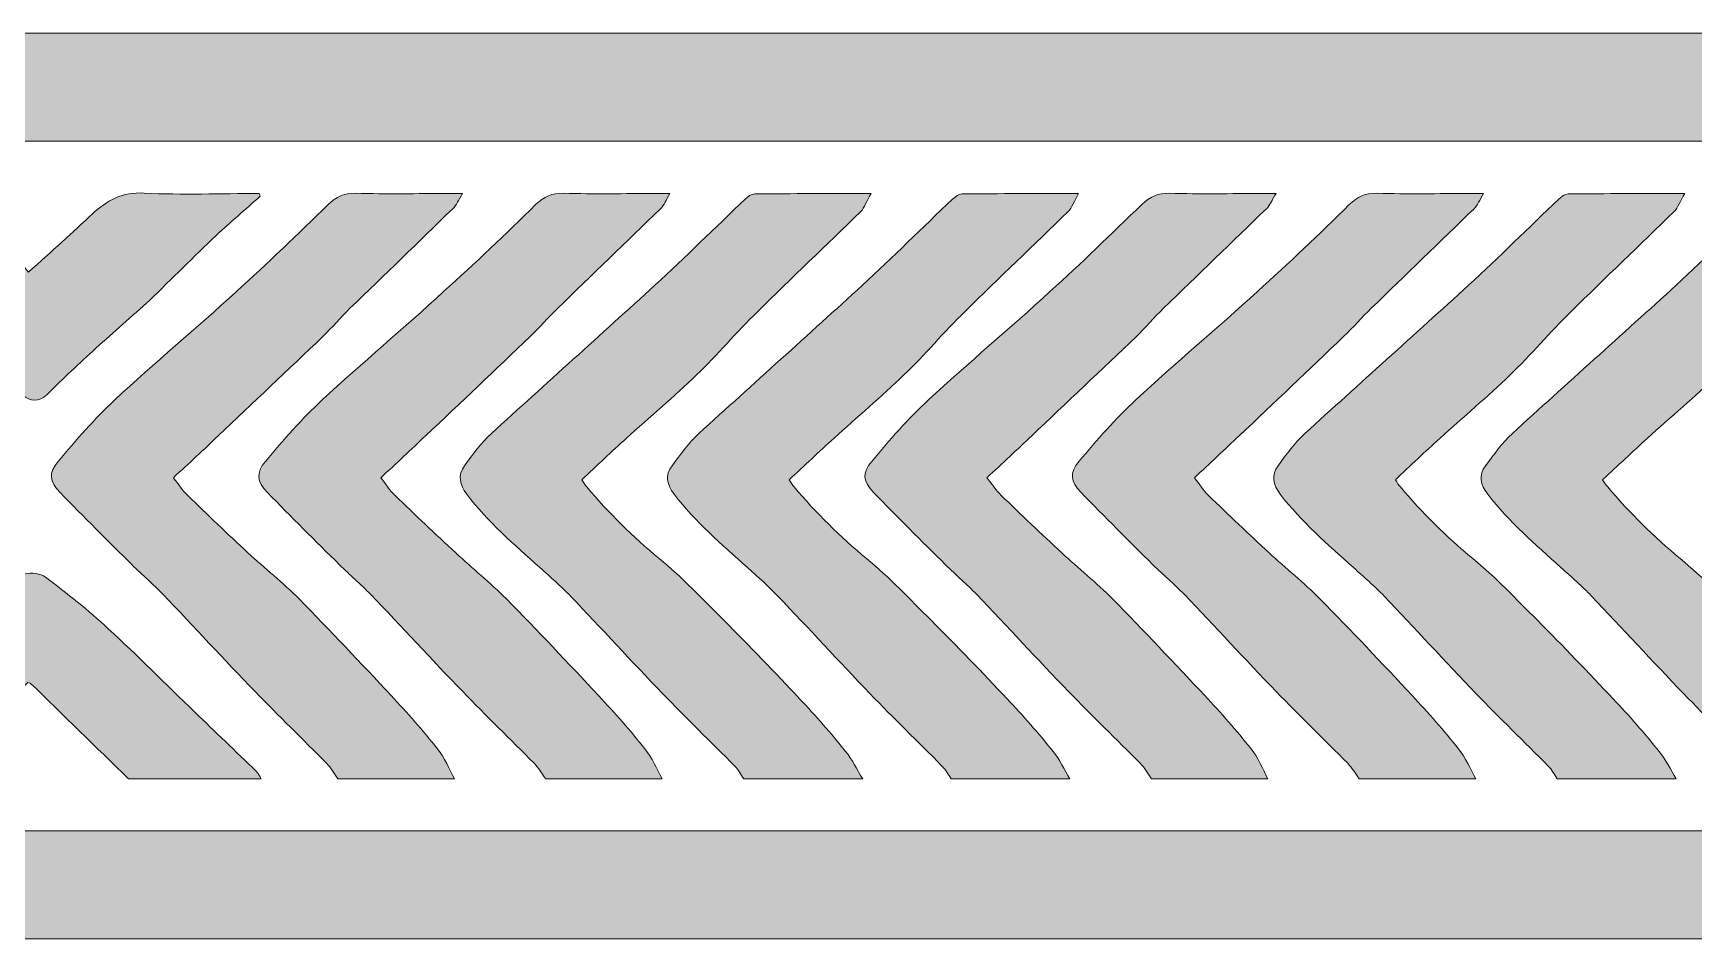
# Model space of a CAD drawing. Header units: millimetres. Extents: x 81 to 254, y 76 to 204.
# Drawn here: x 226.05 to 231.47, y 193.41 to 196.37 of the extents above; entities that cross this region are included whole.
import ezdxf

# ---------------------------------------------------------------- set-up
doc = ezdxf.new("R2010")
doc.units = ezdxf.units.MM
doc.header["$MEASUREMENT"] = 0
doc.layers.get('0').update_dxf_attribs({"lineweight": 0})

# ---------------------------------------------------------------- blocks, each defined once
blk = doc.blocks.new('Block_10')
at = {"true_color": 0xbbbdbf, "transparency": 33554687}
h = blk.add_hatch(color=9, dxfattribs=at)
h.dxf.hatch_style = 2
h.paths.add_polyline_path([(253.1243, 196.0185), (80.8699, 196.0185), (80.8699, 196.3713), (253.1243, 196.3713)])
h = blk.add_hatch(color=9, dxfattribs=at)
h.dxf.hatch_style = 2
h.paths.add_polyline_path([(253.1243, 193.4133), (80.8699, 193.4133), (80.8699, 193.7661), (253.1243, 193.7661)])
for points in [[(253.1243, 196.0185), (80.8699, 196.0185), (80.8699, 196.3713), (253.1243, 196.3713)], [(253.1243, 193.4133), (80.8699, 193.4133), (80.8699, 193.7661), (253.1243, 193.7661)]]:
    blk.add_lwpolyline(points, close=True)
blk = doc.blocks.new('Block_5')
at = {"true_color": 0xbbbdbf, "transparency": 33554687}
h = blk.add_hatch(color=9, dxfattribs=at)
edge = h.paths.add_edge_path()
edge.add_spline(control_points=[(226.7879, 195.8386), (226.74, 195.7959), (226.6918, 195.7546), (226.6443, 195.7105), (226.5706, 195.6409), (226.4996, 195.5692), (226.4272, 195.4996), (226.3693, 195.4466), (226.3094, 195.3956), (226.2515, 195.3425), (226.1971, 195.2929), (226.1441, 195.2433), (226.092, 195.1917), (226.0634, 195.1641), (226.0369, 195.1682), (226.0111, 195.1903), (225.9876, 195.2096), (225.9642, 195.2302), (225.9435, 195.2516), (225.8061, 195.3928), (225.67, 195.5341), (225.5343, 195.6753), (225.4805, 195.7304), (225.4268, 195.7863), (225.371, 195.8435), (225.3782, 195.8449), (225.3865, 195.8476), (225.3941, 195.8476), (225.5164, 195.8476), (225.6373, 195.8483), (225.7592, 195.8462), (225.7765, 195.8462), (225.7947, 195.8366), (225.8099, 195.8256), (225.845, 195.798), (225.8809, 195.7697), (225.9129, 195.7374), (225.9394, 195.7112), (225.9615, 195.6788), (225.9849, 195.6492), (226.0011, 195.6292), (226.0173, 195.6078), (226.0307, 195.5906), (226.1082, 195.6602), (226.1751, 195.7201), (226.2405, 195.7815), (226.2874, 195.8256), (226.339, 195.8531), (226.4086, 195.849), (226.534, 195.8428), (226.6584, 195.8476), (226.7848, 195.8476), (226.7862, 195.8449), (226.7869, 195.8414), (226.7879, 195.8386)], knot_values=[0, 0, 0, 0, 1, 1, 1, 2, 2, 2, 3, 3, 3, 4, 4, 4, 5, 5, 5, 6, 6, 6, 7, 7, 7, 8, 8, 8, 9, 9, 9, 10, 10, 10, 11, 11, 11, 12, 12, 12, 13, 13, 13, 14, 14, 14, 15, 15, 15, 16, 16, 16, 17, 17, 17, 18, 18, 18, 18], degree=3, periodic=0)
h = blk.add_hatch(color=9, dxfattribs=at)
edge = h.paths.add_edge_path()
edge.add_spline(control_points=[(227.0422, 193.9356), (227.0305, 193.9528), (227.0198, 193.9714), (227.0046, 193.9866), (226.9275, 194.0651), (226.8479, 194.1416), (226.7714, 194.2208), (226.6698, 194.3255), (226.5716, 194.433), (226.4707, 194.5378), (226.4389, 194.5715), (226.4024, 194.6018), (226.3693, 194.6349), (226.2908, 194.7128), (226.2109, 194.7913), (226.1344, 194.8713), (226.0993, 194.9078), (226.0955, 194.9347), (226.1282, 194.9725), (226.1861, 195.0428), (226.2467, 195.1117), (226.3132, 195.1737), (226.4427, 195.2943), (226.5795, 195.408), (226.7104, 195.5272), (226.8127, 195.6195), (226.9113, 195.716), (227.0101, 195.8118), (227.0367, 195.8379), (227.0632, 195.849), (227.1008, 195.8483), (227.2007, 195.8455), (227.3012, 195.8476), (227.4011, 195.8476), (227.4139, 195.8476), (227.4277, 195.8476), (227.4491, 195.8476), (227.4353, 195.8262), (227.4294, 195.809), (227.417, 195.798), (227.3057, 195.6891), (227.1945, 195.5816), (227.0815, 195.4728), (227.0515, 195.4431), (227.0225, 195.4101), (226.9929, 195.3805), (226.8792, 195.2723), (226.7645, 195.1641), (226.6512, 195.0566), (226.6043, 195.0111), (226.5554, 194.9663), (226.5044, 194.9195), (226.5216, 194.8981), (226.534, 194.8775), (226.5513, 194.8616), (226.616, 194.7982), (226.6818, 194.7355), (226.748, 194.6742), (226.8034, 194.6232), (226.862, 194.577), (226.9154, 194.5233), (227.0163, 194.42), (227.1169, 194.3138), (227.2161, 194.2077), (227.2685, 194.1512), (227.3202, 194.0933), (227.3677, 194.0334), (227.3912, 194.0045), (227.405, 193.9686), (227.4232, 193.9356), (227.2971, 193.9356), (227.1693, 193.9356), (227.0422, 193.9356)], knot_values=[0, 0, 0, 0, 1, 1, 1, 2, 2, 2, 3, 3, 3, 4, 4, 4, 5, 5, 5, 6, 6, 6, 7, 7, 7, 8, 8, 8, 9, 9, 9, 10, 10, 10, 11, 11, 11, 12, 12, 12, 13, 13, 13, 14, 14, 14, 15, 15, 15, 16, 16, 16, 17, 17, 17, 18, 18, 18, 19, 19, 19, 20, 20, 20, 21, 21, 21, 22, 22, 22, 23, 23, 23, 24, 24, 24, 24], degree=3, periodic=0)
h = blk.add_hatch(color=9, dxfattribs=at)
edge = h.paths.add_edge_path()
edge.add_spline(control_points=[(227.7212, 193.9356), (227.7081, 193.9528), (227.6978, 193.9714), (227.683, 193.9866), (227.6058, 194.0651), (227.5262, 194.1416), (227.4497, 194.2208), (227.3481, 194.3255), (227.2506, 194.433), (227.1493, 194.5378), (227.1169, 194.5715), (227.0804, 194.6018), (227.0477, 194.6349), (226.9681, 194.7128), (226.8892, 194.7913), (226.812, 194.8713), (226.7766, 194.9078), (226.7738, 194.9347), (226.8052, 194.9725), (226.8634, 195.0428), (226.9244, 195.1117), (226.9909, 195.1737), (227.1214, 195.2943), (227.2575, 195.408), (227.3874, 195.5272), (227.4911, 195.6195), (227.5903, 195.716), (227.6881, 195.8118), (227.715, 195.8379), (227.7415, 195.849), (227.7798, 195.8483), (227.879, 195.8455), (227.9796, 195.8476), (228.0795, 195.8476), (228.0919, 195.8476), (228.1043, 195.8476), (228.1271, 195.8476), (228.114, 195.8262), (228.1078, 195.809), (228.096, 195.798), (227.9844, 195.6891), (227.8711, 195.5816), (227.7605, 195.4728), (227.7291, 195.4431), (227.7009, 195.4101), (227.6699, 195.3805), (227.5572, 195.2723), (227.4436, 195.1641), (227.3285, 195.0566), (227.2816, 195.0111), (227.2327, 194.9663), (227.1824, 194.9195), (227.1989, 194.8981), (227.211, 194.8775), (227.2286, 194.8616), (227.2937, 194.7982), (227.3598, 194.7355), (227.427, 194.6742), (227.4814, 194.6232), (227.5393, 194.577), (227.5924, 194.5233), (227.6947, 194.42), (227.7946, 194.3138), (227.8931, 194.2077), (227.9462, 194.1512), (227.9982, 194.0933), (228.045, 194.0334), (228.0685, 194.0045), (228.0836, 193.9686), (228.1016, 193.9356), (227.9748, 193.9356), (227.8477, 193.9356), (227.7212, 193.9356)], knot_values=[0, 0, 0, 0, 1, 1, 1, 2, 2, 2, 3, 3, 3, 4, 4, 4, 5, 5, 5, 6, 6, 6, 7, 7, 7, 8, 8, 8, 9, 9, 9, 10, 10, 10, 11, 11, 11, 12, 12, 12, 13, 13, 13, 14, 14, 14, 15, 15, 15, 16, 16, 16, 17, 17, 17, 18, 18, 18, 19, 19, 19, 20, 20, 20, 21, 21, 21, 22, 22, 22, 23, 23, 23, 24, 24, 24, 24], degree=3, periodic=0)
h = blk.add_hatch(color=9, dxfattribs=at)
edge = h.paths.add_edge_path()
edge.add_spline(control_points=[(228.3682, 193.9356), (228.3582, 193.9501), (228.3503, 193.9659), (228.3386, 193.9776), (228.26, 194.0568), (228.1798, 194.1347), (228.1029, 194.2146), (228.0006, 194.32), (227.9031, 194.4268), (227.8025, 194.5323), (227.7698, 194.5653), (227.736, 194.5956), (227.7019, 194.626), (227.6168, 194.7011), (227.5331, 194.7755), (227.4628, 194.8651), (227.4394, 194.8974), (227.4332, 194.9271), (227.4559, 194.9587), (227.4821, 194.9953), (227.5104, 195.0332), (227.5435, 195.0635), (227.7212, 195.2261), (227.9007, 195.386), (228.0781, 195.5486), (228.178, 195.6402), (228.2745, 195.736), (228.373, 195.829), (228.3813, 195.8373), (228.3927, 195.8462), (228.404, 195.8462), (228.5274, 195.8476), (228.65, 195.8476), (228.7844, 195.8476), (228.7692, 195.8228), (228.763, 195.8021), (228.7499, 195.7883), (228.6376, 195.6788), (228.5246, 195.572), (228.4137, 195.4624), (228.3448, 195.3949), (228.2824, 195.3212), (228.2139, 195.255), (228.1394, 195.1834), (228.0609, 195.1173), (227.9851, 195.0484), (227.9359, 195.0043), (227.8879, 194.9587), (227.839, 194.9126), (227.8452, 194.9029), (227.8494, 194.8954), (227.8549, 194.8892), (227.9272, 194.8044), (228.0054, 194.7266), (228.0919, 194.6556), (228.167, 194.5936), (228.2345, 194.5226), (228.3034, 194.4537), (228.3868, 194.369), (228.4705, 194.2835), (228.5508, 194.1967), (228.6038, 194.1416), (228.6531, 194.0844), (228.701, 194.0252), (228.7224, 193.9983), (228.7382, 193.9659), (228.7568, 193.9356), (228.6273, 193.9356), (228.4977, 193.9356), (228.3682, 193.9356)], knot_values=[0, 0, 0, 0, 1, 1, 1, 2, 2, 2, 3, 3, 3, 4, 4, 4, 5, 5, 5, 6, 6, 6, 7, 7, 7, 8, 8, 8, 9, 9, 9, 10, 10, 10, 11, 11, 11, 12, 12, 12, 13, 13, 13, 14, 14, 14, 15, 15, 15, 16, 16, 16, 17, 17, 17, 18, 18, 18, 19, 19, 19, 20, 20, 20, 21, 21, 21, 22, 22, 22, 23, 23, 23, 23], degree=3, periodic=0)
h = blk.add_hatch(color=9, dxfattribs=at)
edge = h.paths.add_edge_path()
edge.add_spline(control_points=[(229.0455, 193.9356), (229.0366, 193.9501), (229.0279, 193.9659), (229.0159, 193.9776), (228.938, 194.0568), (228.8567, 194.1347), (228.7802, 194.2146), (228.6793, 194.32), (228.5804, 194.4268), (228.4798, 194.5323), (228.4488, 194.5653), (228.4147, 194.5956), (228.3799, 194.626), (228.2959, 194.7011), (228.2104, 194.7755), (228.1408, 194.8651), (228.1164, 194.8974), (228.1105, 194.9271), (228.1339, 194.9587), (228.1615, 194.9953), (228.1877, 195.0332), (228.2214, 195.0635), (228.3995, 195.2261), (228.579, 195.386), (228.7561, 195.5486), (228.856, 195.6402), (228.9515, 195.736), (229.0503, 195.829), (229.059, 195.8373), (229.0717, 195.8462), (229.081, 195.8462), (229.2043, 195.8476), (229.3277, 195.8476), (229.4624, 195.8476), (229.4479, 195.8228), (229.4407, 195.8021), (229.4272, 195.7883), (229.3156, 195.6788), (229.2019, 195.572), (229.0917, 195.4624), (229.0217, 195.3949), (228.9607, 195.3212), (228.8912, 195.255), (228.8167, 195.1834), (228.7389, 195.1173), (228.6631, 195.0484), (228.6142, 195.0043), (228.5667, 194.9587), (228.5163, 194.9126), (228.5222, 194.9029), (228.5274, 194.8954), (228.5329, 194.8892), (228.6038, 194.8044), (228.6838, 194.7266), (228.7692, 194.6556), (228.8443, 194.5936), (228.9115, 194.5226), (228.98, 194.4537), (229.0645, 194.369), (229.1482, 194.2835), (229.2291, 194.1967), (229.2815, 194.1416), (229.3314, 194.0844), (229.379, 194.0252), (229.401, 193.9983), (229.4155, 193.9659), (229.4338, 193.9356), (229.3042, 193.9356), (229.1761, 193.9356), (229.0455, 193.9356)], knot_values=[0, 0, 0, 0, 1, 1, 1, 2, 2, 2, 3, 3, 3, 4, 4, 4, 5, 5, 5, 6, 6, 6, 7, 7, 7, 8, 8, 8, 9, 9, 9, 10, 10, 10, 11, 11, 11, 12, 12, 12, 13, 13, 13, 14, 14, 14, 15, 15, 15, 16, 16, 16, 17, 17, 17, 18, 18, 18, 19, 19, 19, 20, 20, 20, 21, 21, 21, 22, 22, 22, 23, 23, 23, 23], degree=3, periodic=0)
h = blk.add_hatch(color=9, dxfattribs=at)
edge = h.paths.add_edge_path()
edge.add_spline(control_points=[(229.7008, 193.9356), (229.6891, 193.9528), (229.6784, 193.9714), (229.6639, 193.9866), (229.5857, 194.0651), (229.5061, 194.1416), (229.4296, 194.2208), (229.3277, 194.3255), (229.2302, 194.433), (229.1292, 194.5378), (229.0972, 194.5715), (229.061, 194.6018), (229.0276, 194.6349), (228.949, 194.7128), (228.8691, 194.7913), (228.7926, 194.8713), (228.7578, 194.9078), (228.754, 194.9347), (228.7864, 194.9725), (228.8443, 195.0428), (228.9046, 195.1117), (228.9718, 195.1737), (229.1027, 195.2943), (229.2381, 195.408), (229.3687, 195.5272), (229.4713, 195.6195), (229.5692, 195.716), (229.6684, 195.8118), (229.6959, 195.8379), (229.7214, 195.849), (229.7593, 195.8483), (229.8599, 195.8455), (229.9598, 195.8476), (230.0598, 195.8476), (230.0728, 195.8476), (230.0852, 195.8476), (230.1073, 195.8476), (230.0939, 195.8262), (230.0877, 195.809), (230.0759, 195.798), (229.9643, 195.6891), (229.8516, 195.5816), (229.7397, 195.4728), (229.709, 195.4431), (229.6804, 195.4101), (229.6512, 195.3805), (229.5375, 195.2723), (229.4224, 195.1641), (229.3094, 195.0566), (229.2619, 195.0111), (229.2136, 194.9663), (229.1626, 194.9195), (229.1799, 194.8981), (229.1923, 194.8775), (229.2095, 194.8616), (229.2743, 194.7982), (229.3408, 194.7355), (229.4073, 194.6742), (229.4617, 194.6232), (229.5202, 194.577), (229.5733, 194.5233), (229.6753, 194.42), (229.7745, 194.3138), (229.8744, 194.2077), (229.9275, 194.1512), (229.9784, 194.0933), (230.026, 194.0334), (230.0494, 194.0045), (230.0629, 193.9686), (230.0811, 193.9356), (229.9557, 193.9356), (229.8276, 193.9356), (229.7008, 193.9356)], knot_values=[0, 0, 0, 0, 1, 1, 1, 2, 2, 2, 3, 3, 3, 4, 4, 4, 5, 5, 5, 6, 6, 6, 7, 7, 7, 8, 8, 8, 9, 9, 9, 10, 10, 10, 11, 11, 11, 12, 12, 12, 13, 13, 13, 14, 14, 14, 15, 15, 15, 16, 16, 16, 17, 17, 17, 18, 18, 18, 19, 19, 19, 20, 20, 20, 21, 21, 21, 22, 22, 22, 23, 23, 23, 24, 24, 24, 24], degree=3, periodic=0)
h = blk.add_hatch(color=9, dxfattribs=at)
edge = h.paths.add_edge_path()
edge.add_spline(control_points=[(230.3794, 193.9356), (230.3671, 193.9528), (230.356, 193.9714), (230.3415, 193.9866), (230.264, 194.0651), (230.1845, 194.1416), (230.108, 194.2208), (230.0067, 194.3255), (229.9082, 194.433), (229.8083, 194.5378), (229.7745, 194.5715), (229.7387, 194.6018), (229.7052, 194.6349), (229.6264, 194.7128), (229.5478, 194.7913), (229.4703, 194.8713), (229.4352, 194.9078), (229.4321, 194.9347), (229.4634, 194.9725), (229.5216, 195.0428), (229.5829, 195.1117), (229.6494, 195.1737), (229.7793, 195.2943), (229.915, 195.408), (230.0463, 195.5272), (230.1493, 195.6195), (230.2492, 195.716), (230.3467, 195.8118), (230.3733, 195.8379), (230.3998, 195.849), (230.4373, 195.8483), (230.5372, 195.8455), (230.6378, 195.8476), (230.7378, 195.8476), (230.7501, 195.8476), (230.7622, 195.8476), (230.7853, 195.8476), (230.7722, 195.8262), (230.7663, 195.809), (230.7543, 195.798), (230.6426, 195.6891), (230.5304, 195.5816), (230.4187, 195.4728), (230.3874, 195.4431), (230.3595, 195.4101), (230.3278, 195.3805), (230.2148, 195.2723), (230.1018, 195.1641), (229.987, 195.0566), (229.9395, 195.0111), (229.8916, 194.9663), (229.841, 194.9195), (229.8568, 194.8981), (229.8699, 194.8775), (229.8865, 194.8616), (229.9516, 194.7982), (230.0184, 194.7355), (230.0846, 194.6742), (230.1393, 194.6232), (230.1986, 194.577), (230.2506, 194.5233), (230.3533, 194.42), (230.4532, 194.3138), (230.5521, 194.2077), (230.6051, 194.1512), (230.6564, 194.0933), (230.704, 194.0334), (230.7267, 194.0045), (230.7419, 193.9686), (230.7598, 193.9356), (230.633, 193.9356), (230.5062, 193.9356), (230.3794, 193.9356)], knot_values=[0, 0, 0, 0, 1, 1, 1, 2, 2, 2, 3, 3, 3, 4, 4, 4, 5, 5, 5, 6, 6, 6, 7, 7, 7, 8, 8, 8, 9, 9, 9, 10, 10, 10, 11, 11, 11, 12, 12, 12, 13, 13, 13, 14, 14, 14, 15, 15, 15, 16, 16, 16, 17, 17, 17, 18, 18, 18, 19, 19, 19, 20, 20, 20, 21, 21, 21, 22, 22, 22, 23, 23, 23, 24, 24, 24, 24], degree=3, periodic=0)
h = blk.add_hatch(color=9, dxfattribs=at)
edge = h.paths.add_edge_path()
edge.add_spline(control_points=[(231.0264, 193.9356), (231.0164, 193.9501), (231.0085, 193.9659), (230.9968, 193.9776), (230.9183, 194.0568), (230.8377, 194.1347), (230.7605, 194.2146), (230.6592, 194.32), (230.5614, 194.4268), (230.4608, 194.5323), (230.4287, 194.5653), (230.3946, 194.5956), (230.3601, 194.626), (230.2758, 194.7011), (230.1913, 194.7755), (230.1211, 194.8651), (230.0976, 194.8974), (230.0914, 194.9271), (230.1142, 194.9587), (230.1407, 194.9953), (230.1679, 195.0332), (230.2017, 195.0635), (230.3794, 195.2261), (230.5593, 195.386), (230.7367, 195.5486), (230.837, 195.6402), (230.9327, 195.736), (231.0313, 195.829), (231.0395, 195.8373), (231.0509, 195.8462), (231.0623, 195.8462), (231.1856, 195.8476), (231.3082, 195.8476), (231.443, 195.8476), (231.4278, 195.8228), (231.4209, 195.8021), (231.4075, 195.7883), (231.2958, 195.6788), (231.1829, 195.572), (231.0719, 195.4624), (231.003, 195.3949), (230.9406, 195.3212), (230.8721, 195.255), (230.798, 195.1834), (230.7191, 195.1173), (230.6434, 195.0484), (230.5944, 195.0043), (230.5465, 194.9587), (230.4973, 194.9126), (230.5035, 194.9029), (230.5076, 194.8954), (230.5138, 194.8892), (230.5855, 194.8044), (230.6637, 194.7266), (230.7501, 194.6556), (230.8256, 194.5936), (230.8917, 194.5226), (230.9617, 194.4537), (231.0454, 194.369), (231.1274, 194.2835), (231.209, 194.1967), (231.2621, 194.1416), (231.3117, 194.0844), (231.3592, 194.0252), (231.3809, 193.9983), (231.3964, 193.9659), (231.4151, 193.9356), (231.2855, 193.9356), (231.156, 193.9356), (231.0264, 193.9356)], knot_values=[0, 0, 0, 0, 1, 1, 1, 2, 2, 2, 3, 3, 3, 4, 4, 4, 5, 5, 5, 6, 6, 6, 7, 7, 7, 8, 8, 8, 9, 9, 9, 10, 10, 10, 11, 11, 11, 12, 12, 12, 13, 13, 13, 14, 14, 14, 15, 15, 15, 16, 16, 16, 17, 17, 17, 18, 18, 18, 19, 19, 19, 20, 20, 20, 21, 21, 21, 22, 22, 22, 23, 23, 23, 23], degree=3, periodic=0)
h = blk.add_hatch(color=9, dxfattribs=at)
edge = h.paths.add_edge_path()
edge.add_spline(control_points=[(231.7034, 193.9356), (231.6948, 193.9501), (231.6858, 193.9659), (231.6738, 193.9776), (231.5962, 194.0568), (231.516, 194.1347), (231.4385, 194.2146), (231.3379, 194.32), (231.2387, 194.4268), (231.1381, 194.5323), (231.107, 194.5653), (231.0726, 194.5956), (231.0381, 194.626), (230.9548, 194.7011), (230.869, 194.7755), (230.7994, 194.8651), (230.7746, 194.8974), (230.7684, 194.9271), (230.7918, 194.9587), (230.8197, 194.9953), (230.8463, 195.0332), (230.8797, 195.0635), (231.0568, 195.2261), (231.2373, 195.386), (231.4151, 195.5486), (231.5143, 195.6402), (231.6104, 195.736), (231.7086, 195.829), (231.7175, 195.8373), (231.7299, 195.8462), (231.7399, 195.8462), (231.8633, 195.8476), (231.9866, 195.8476), (232.1206, 195.8476), (232.1061, 195.8228), (232.0989, 195.8021), (232.0855, 195.7883), (231.9735, 195.6788), (231.8602, 195.572), (231.7492, 195.4624), (231.68, 195.3949), (231.6193, 195.3212), (231.5494, 195.255), (231.4764, 195.1834), (231.3964, 195.1173), (231.321, 195.0484), (231.2724, 195.0043), (231.2249, 194.9587), (231.1742, 194.9126), (231.1811, 194.9029), (231.1856, 194.8954), (231.1911, 194.8892), (231.2628, 194.8044), (231.342, 194.7266), (231.4278, 194.6556), (231.5025, 194.5936), (231.5708, 194.5226), (231.6383, 194.4537), (231.7227, 194.369), (231.8071, 194.2835), (231.8874, 194.1967), (231.9387, 194.1416), (231.9897, 194.0844), (232.0372, 194.0252), (232.0596, 193.9983), (232.0738, 193.9659), (232.0927, 193.9356), (231.9632, 193.9356), (231.8329, 193.9356), (231.7034, 193.9356)], knot_values=[0, 0, 0, 0, 1, 1, 1, 2, 2, 2, 3, 3, 3, 4, 4, 4, 5, 5, 5, 6, 6, 6, 7, 7, 7, 8, 8, 8, 9, 9, 9, 10, 10, 10, 11, 11, 11, 12, 12, 12, 13, 13, 13, 14, 14, 14, 15, 15, 15, 16, 16, 16, 17, 17, 17, 18, 18, 18, 19, 19, 19, 20, 20, 20, 21, 21, 21, 22, 22, 22, 23, 23, 23, 23], degree=3, periodic=0)
h = blk.add_hatch(color=9, dxfattribs=at)
edge = h.paths.add_edge_path()
edge.add_spline(control_points=[(225.2524, 193.9356), (225.2814, 193.9645), (225.3079, 193.9941), (225.3379, 194.021), (225.4664, 194.1374), (225.5959, 194.2525), (225.7255, 194.3676), (225.8019, 194.4358), (225.8795, 194.5033), (225.9573, 194.5702), (225.9753, 194.5853), (225.9973, 194.6005), (226.019, 194.6053), (226.0407, 194.6094), (226.0703, 194.6074), (226.0862, 194.595), (226.1571, 194.5419), (226.2267, 194.4861), (226.2915, 194.4262), (226.3873, 194.338), (226.4789, 194.2456), (226.5733, 194.1547), (226.6401, 194.0899), (226.7084, 194.0252), (226.7752, 193.9604), (226.7821, 193.9535), (226.7862, 193.9438), (226.7917, 193.9356), (226.647, 193.9356), (226.5023, 193.9356), (226.3576, 193.9356), (226.2515, 194.0396), (226.1441, 194.1437), (226.0379, 194.2477), (226.0369, 194.2484), (226.0345, 194.2484), (226.0283, 194.2504), (226.0183, 194.2401), (226.0073, 194.2263), (225.9945, 194.2139), (225.9174, 194.1368), (225.8381, 194.0596), (225.7606, 193.9817), (225.7458, 193.9673), (225.732, 193.9507), (225.7175, 193.9356), (225.5629, 193.9356), (225.4064, 193.9356), (225.2524, 193.9356)], knot_values=[0, 0, 0, 0, 1, 1, 1, 2, 2, 2, 3, 3, 3, 4, 4, 4, 5, 5, 5, 6, 6, 6, 7, 7, 7, 8, 8, 8, 9, 9, 9, 10, 10, 10, 11, 11, 11, 12, 12, 12, 13, 13, 13, 14, 14, 14, 15, 15, 15, 16, 16, 16, 16], degree=3, periodic=0)
for points, knots in [([(226.7879, 195.8386), (226.74, 195.7959), (226.6918, 195.7546), (226.6443, 195.7105), (226.5706, 195.6409), (226.4996, 195.5692), (226.4272, 195.4996), (226.3693, 195.4466), (226.3094, 195.3956), (226.2515, 195.3425), (226.1971, 195.2929), (226.1441, 195.2433), (226.092, 195.1917), (226.0634, 195.1641), (226.0369, 195.1682), (226.0111, 195.1903), (225.9876, 195.2096), (225.9642, 195.2302), (225.9435, 195.2516), (225.8061, 195.3928), (225.67, 195.5341), (225.5343, 195.6753), (225.4805, 195.7304), (225.4268, 195.7863), (225.371, 195.8435), (225.3782, 195.8449), (225.3865, 195.8476), (225.3941, 195.8476), (225.5164, 195.8476), (225.6373, 195.8483), (225.7592, 195.8462), (225.7765, 195.8462), (225.7947, 195.8366), (225.8099, 195.8256), (225.845, 195.798), (225.8809, 195.7697), (225.9129, 195.7374), (225.9394, 195.7112), (225.9615, 195.6788), (225.9849, 195.6492), (226.0011, 195.6292), (226.0173, 195.6078), (226.0307, 195.5906), (226.1082, 195.6602), (226.1751, 195.7201), (226.2405, 195.7815), (226.2874, 195.8256), (226.339, 195.8531), (226.4086, 195.849), (226.534, 195.8428), (226.6584, 195.8476), (226.7848, 195.8476), (226.7862, 195.8449), (226.7869, 195.8414), (226.7879, 195.8386)], [0, 0, 0, 0, 1, 1, 1, 2, 2, 2, 3, 3, 3, 4, 4, 4, 5, 5, 5, 6, 6, 6, 7, 7, 7, 8, 8, 8, 9, 9, 9, 10, 10, 10, 11, 11, 11, 12, 12, 12, 13, 13, 13, 14, 14, 14, 15, 15, 15, 16, 16, 16, 17, 17, 17, 18, 18, 18, 18]), ([(227.0422, 193.9356), (227.0305, 193.9528), (227.0198, 193.9714), (227.0046, 193.9866), (226.9275, 194.0651), (226.8479, 194.1416), (226.7714, 194.2208), (226.6698, 194.3255), (226.5716, 194.433), (226.4707, 194.5378), (226.4389, 194.5715), (226.4024, 194.6018), (226.3693, 194.6349), (226.2908, 194.7128), (226.2109, 194.7913), (226.1344, 194.8713), (226.0993, 194.9078), (226.0955, 194.9347), (226.1282, 194.9725), (226.1861, 195.0428), (226.2467, 195.1117), (226.3132, 195.1737), (226.4427, 195.2943), (226.5795, 195.408), (226.7104, 195.5272), (226.8127, 195.6195), (226.9113, 195.716), (227.0101, 195.8118), (227.0367, 195.8379), (227.0632, 195.849), (227.1008, 195.8483), (227.2007, 195.8455), (227.3012, 195.8476), (227.4011, 195.8476), (227.4139, 195.8476), (227.4277, 195.8476), (227.4491, 195.8476), (227.4353, 195.8262), (227.4294, 195.809), (227.417, 195.798), (227.3057, 195.6891), (227.1945, 195.5816), (227.0815, 195.4728), (227.0515, 195.4431), (227.0225, 195.4101), (226.9929, 195.3805), (226.8792, 195.2723), (226.7645, 195.1641), (226.6512, 195.0566), (226.6043, 195.0111), (226.5554, 194.9663), (226.5044, 194.9195), (226.5216, 194.8981), (226.534, 194.8775), (226.5513, 194.8616), (226.616, 194.7982), (226.6818, 194.7355), (226.748, 194.6742), (226.8034, 194.6232), (226.862, 194.577), (226.9154, 194.5233), (227.0163, 194.42), (227.1169, 194.3138), (227.2161, 194.2077), (227.2685, 194.1512), (227.3202, 194.0933), (227.3677, 194.0334), (227.3912, 194.0045), (227.405, 193.9686), (227.4232, 193.9356), (227.2971, 193.9356), (227.1693, 193.9356), (227.0422, 193.9356)], [0, 0, 0, 0, 1, 1, 1, 2, 2, 2, 3, 3, 3, 4, 4, 4, 5, 5, 5, 6, 6, 6, 7, 7, 7, 8, 8, 8, 9, 9, 9, 10, 10, 10, 11, 11, 11, 12, 12, 12, 13, 13, 13, 14, 14, 14, 15, 15, 15, 16, 16, 16, 17, 17, 17, 18, 18, 18, 19, 19, 19, 20, 20, 20, 21, 21, 21, 22, 22, 22, 23, 23, 23, 24, 24, 24, 24]), ([(227.7212, 193.9356), (227.7081, 193.9528), (227.6978, 193.9714), (227.683, 193.9866), (227.6058, 194.0651), (227.5262, 194.1416), (227.4497, 194.2208), (227.3481, 194.3255), (227.2506, 194.433), (227.1493, 194.5378), (227.1169, 194.5715), (227.0804, 194.6018), (227.0477, 194.6349), (226.9681, 194.7128), (226.8892, 194.7913), (226.812, 194.8713), (226.7766, 194.9078), (226.7738, 194.9347), (226.8052, 194.9725), (226.8634, 195.0428), (226.9244, 195.1117), (226.9909, 195.1737), (227.1214, 195.2943), (227.2575, 195.408), (227.3874, 195.5272), (227.4911, 195.6195), (227.5903, 195.716), (227.6881, 195.8118), (227.715, 195.8379), (227.7415, 195.849), (227.7798, 195.8483), (227.879, 195.8455), (227.9796, 195.8476), (228.0795, 195.8476), (228.0919, 195.8476), (228.1043, 195.8476), (228.1271, 195.8476), (228.114, 195.8262), (228.1078, 195.809), (228.096, 195.798), (227.9844, 195.6891), (227.8711, 195.5816), (227.7605, 195.4728), (227.7291, 195.4431), (227.7009, 195.4101), (227.6699, 195.3805), (227.5572, 195.2723), (227.4436, 195.1641), (227.3285, 195.0566), (227.2816, 195.0111), (227.2327, 194.9663), (227.1824, 194.9195), (227.1989, 194.8981), (227.211, 194.8775), (227.2286, 194.8616), (227.2937, 194.7982), (227.3598, 194.7355), (227.427, 194.6742), (227.4814, 194.6232), (227.5393, 194.577), (227.5924, 194.5233), (227.6947, 194.42), (227.7946, 194.3138), (227.8931, 194.2077), (227.9462, 194.1512), (227.9982, 194.0933), (228.045, 194.0334), (228.0685, 194.0045), (228.0836, 193.9686), (228.1016, 193.9356), (227.9748, 193.9356), (227.8477, 193.9356), (227.7212, 193.9356)], [0, 0, 0, 0, 1, 1, 1, 2, 2, 2, 3, 3, 3, 4, 4, 4, 5, 5, 5, 6, 6, 6, 7, 7, 7, 8, 8, 8, 9, 9, 9, 10, 10, 10, 11, 11, 11, 12, 12, 12, 13, 13, 13, 14, 14, 14, 15, 15, 15, 16, 16, 16, 17, 17, 17, 18, 18, 18, 19, 19, 19, 20, 20, 20, 21, 21, 21, 22, 22, 22, 23, 23, 23, 24, 24, 24, 24]), ([(228.3682, 193.9356), (228.3582, 193.9501), (228.3503, 193.9659), (228.3386, 193.9776), (228.26, 194.0568), (228.1798, 194.1347), (228.1029, 194.2146), (228.0006, 194.32), (227.9031, 194.4268), (227.8025, 194.5323), (227.7698, 194.5653), (227.736, 194.5956), (227.7019, 194.626), (227.6168, 194.7011), (227.5331, 194.7755), (227.4628, 194.8651), (227.4394, 194.8974), (227.4332, 194.9271), (227.4559, 194.9587), (227.4821, 194.9953), (227.5104, 195.0332), (227.5435, 195.0635), (227.7212, 195.2261), (227.9007, 195.386), (228.0781, 195.5486), (228.178, 195.6402), (228.2745, 195.736), (228.373, 195.829), (228.3813, 195.8373), (228.3927, 195.8462), (228.404, 195.8462), (228.5274, 195.8476), (228.65, 195.8476), (228.7844, 195.8476), (228.7692, 195.8228), (228.763, 195.8021), (228.7499, 195.7883), (228.6376, 195.6788), (228.5246, 195.572), (228.4137, 195.4624), (228.3448, 195.3949), (228.2824, 195.3212), (228.2139, 195.255), (228.1394, 195.1834), (228.0609, 195.1173), (227.9851, 195.0484), (227.9359, 195.0043), (227.8879, 194.9587), (227.839, 194.9126), (227.8452, 194.9029), (227.8494, 194.8954), (227.8549, 194.8892), (227.9272, 194.8044), (228.0054, 194.7266), (228.0919, 194.6556), (228.167, 194.5936), (228.2345, 194.5226), (228.3034, 194.4537), (228.3868, 194.369), (228.4705, 194.2835), (228.5508, 194.1967), (228.6038, 194.1416), (228.6531, 194.0844), (228.701, 194.0252), (228.7224, 193.9983), (228.7382, 193.9659), (228.7568, 193.9356), (228.6273, 193.9356), (228.4977, 193.9356), (228.3682, 193.9356)], [0, 0, 0, 0, 1, 1, 1, 2, 2, 2, 3, 3, 3, 4, 4, 4, 5, 5, 5, 6, 6, 6, 7, 7, 7, 8, 8, 8, 9, 9, 9, 10, 10, 10, 11, 11, 11, 12, 12, 12, 13, 13, 13, 14, 14, 14, 15, 15, 15, 16, 16, 16, 17, 17, 17, 18, 18, 18, 19, 19, 19, 20, 20, 20, 21, 21, 21, 22, 22, 22, 23, 23, 23, 23]), ([(229.0455, 193.9356), (229.0366, 193.9501), (229.0279, 193.9659), (229.0159, 193.9776), (228.938, 194.0568), (228.8567, 194.1347), (228.7802, 194.2146), (228.6793, 194.32), (228.5804, 194.4268), (228.4798, 194.5323), (228.4488, 194.5653), (228.4147, 194.5956), (228.3799, 194.626), (228.2959, 194.7011), (228.2104, 194.7755), (228.1408, 194.8651), (228.1164, 194.8974), (228.1105, 194.9271), (228.1339, 194.9587), (228.1615, 194.9953), (228.1877, 195.0332), (228.2214, 195.0635), (228.3995, 195.2261), (228.579, 195.386), (228.7561, 195.5486), (228.856, 195.6402), (228.9515, 195.736), (229.0503, 195.829), (229.059, 195.8373), (229.0717, 195.8462), (229.081, 195.8462), (229.2043, 195.8476), (229.3277, 195.8476), (229.4624, 195.8476), (229.4479, 195.8228), (229.4407, 195.8021), (229.4272, 195.7883), (229.3156, 195.6788), (229.2019, 195.572), (229.0917, 195.4624), (229.0217, 195.3949), (228.9607, 195.3212), (228.8912, 195.255), (228.8167, 195.1834), (228.7389, 195.1173), (228.6631, 195.0484), (228.6142, 195.0043), (228.5667, 194.9587), (228.5163, 194.9126), (228.5222, 194.9029), (228.5274, 194.8954), (228.5329, 194.8892), (228.6038, 194.8044), (228.6838, 194.7266), (228.7692, 194.6556), (228.8443, 194.5936), (228.9115, 194.5226), (228.98, 194.4537), (229.0645, 194.369), (229.1482, 194.2835), (229.2291, 194.1967), (229.2815, 194.1416), (229.3314, 194.0844), (229.379, 194.0252), (229.401, 193.9983), (229.4155, 193.9659), (229.4338, 193.9356), (229.3042, 193.9356), (229.1761, 193.9356), (229.0455, 193.9356)], [0, 0, 0, 0, 1, 1, 1, 2, 2, 2, 3, 3, 3, 4, 4, 4, 5, 5, 5, 6, 6, 6, 7, 7, 7, 8, 8, 8, 9, 9, 9, 10, 10, 10, 11, 11, 11, 12, 12, 12, 13, 13, 13, 14, 14, 14, 15, 15, 15, 16, 16, 16, 17, 17, 17, 18, 18, 18, 19, 19, 19, 20, 20, 20, 21, 21, 21, 22, 22, 22, 23, 23, 23, 23]), ([(229.7008, 193.9356), (229.6891, 193.9528), (229.6784, 193.9714), (229.6639, 193.9866), (229.5857, 194.0651), (229.5061, 194.1416), (229.4296, 194.2208), (229.3277, 194.3255), (229.2302, 194.433), (229.1292, 194.5378), (229.0972, 194.5715), (229.061, 194.6018), (229.0276, 194.6349), (228.949, 194.7128), (228.8691, 194.7913), (228.7926, 194.8713), (228.7578, 194.9078), (228.754, 194.9347), (228.7864, 194.9725), (228.8443, 195.0428), (228.9046, 195.1117), (228.9718, 195.1737), (229.1027, 195.2943), (229.2381, 195.408), (229.3687, 195.5272), (229.4713, 195.6195), (229.5692, 195.716), (229.6684, 195.8118), (229.6959, 195.8379), (229.7214, 195.849), (229.7593, 195.8483), (229.8599, 195.8455), (229.9598, 195.8476), (230.0598, 195.8476), (230.0728, 195.8476), (230.0852, 195.8476), (230.1073, 195.8476), (230.0939, 195.8262), (230.0877, 195.809), (230.0759, 195.798), (229.9643, 195.6891), (229.8516, 195.5816), (229.7397, 195.4728), (229.709, 195.4431), (229.6804, 195.4101), (229.6512, 195.3805), (229.5375, 195.2723), (229.4224, 195.1641), (229.3094, 195.0566), (229.2619, 195.0111), (229.2136, 194.9663), (229.1626, 194.9195), (229.1799, 194.8981), (229.1923, 194.8775), (229.2095, 194.8616), (229.2743, 194.7982), (229.3408, 194.7355), (229.4073, 194.6742), (229.4617, 194.6232), (229.5202, 194.577), (229.5733, 194.5233), (229.6753, 194.42), (229.7745, 194.3138), (229.8744, 194.2077), (229.9275, 194.1512), (229.9784, 194.0933), (230.026, 194.0334), (230.0494, 194.0045), (230.0629, 193.9686), (230.0811, 193.9356), (229.9557, 193.9356), (229.8276, 193.9356), (229.7008, 193.9356)], [0, 0, 0, 0, 1, 1, 1, 2, 2, 2, 3, 3, 3, 4, 4, 4, 5, 5, 5, 6, 6, 6, 7, 7, 7, 8, 8, 8, 9, 9, 9, 10, 10, 10, 11, 11, 11, 12, 12, 12, 13, 13, 13, 14, 14, 14, 15, 15, 15, 16, 16, 16, 17, 17, 17, 18, 18, 18, 19, 19, 19, 20, 20, 20, 21, 21, 21, 22, 22, 22, 23, 23, 23, 24, 24, 24, 24]), ([(230.3794, 193.9356), (230.3671, 193.9528), (230.356, 193.9714), (230.3415, 193.9866), (230.264, 194.0651), (230.1845, 194.1416), (230.108, 194.2208), (230.0067, 194.3255), (229.9082, 194.433), (229.8083, 194.5378), (229.7745, 194.5715), (229.7387, 194.6018), (229.7052, 194.6349), (229.6264, 194.7128), (229.5478, 194.7913), (229.4703, 194.8713), (229.4352, 194.9078), (229.4321, 194.9347), (229.4634, 194.9725), (229.5216, 195.0428), (229.5829, 195.1117), (229.6494, 195.1737), (229.7793, 195.2943), (229.915, 195.408), (230.0463, 195.5272), (230.1493, 195.6195), (230.2492, 195.716), (230.3467, 195.8118), (230.3733, 195.8379), (230.3998, 195.849), (230.4373, 195.8483), (230.5372, 195.8455), (230.6378, 195.8476), (230.7378, 195.8476), (230.7501, 195.8476), (230.7622, 195.8476), (230.7853, 195.8476), (230.7722, 195.8262), (230.7663, 195.809), (230.7543, 195.798), (230.6426, 195.6891), (230.5304, 195.5816), (230.4187, 195.4728), (230.3874, 195.4431), (230.3595, 195.4101), (230.3278, 195.3805), (230.2148, 195.2723), (230.1018, 195.1641), (229.987, 195.0566), (229.9395, 195.0111), (229.8916, 194.9663), (229.841, 194.9195), (229.8568, 194.8981), (229.8699, 194.8775), (229.8865, 194.8616), (229.9516, 194.7982), (230.0184, 194.7355), (230.0846, 194.6742), (230.1393, 194.6232), (230.1986, 194.577), (230.2506, 194.5233), (230.3533, 194.42), (230.4532, 194.3138), (230.5521, 194.2077), (230.6051, 194.1512), (230.6564, 194.0933), (230.704, 194.0334), (230.7267, 194.0045), (230.7419, 193.9686), (230.7598, 193.9356), (230.633, 193.9356), (230.5062, 193.9356), (230.3794, 193.9356)], [0, 0, 0, 0, 1, 1, 1, 2, 2, 2, 3, 3, 3, 4, 4, 4, 5, 5, 5, 6, 6, 6, 7, 7, 7, 8, 8, 8, 9, 9, 9, 10, 10, 10, 11, 11, 11, 12, 12, 12, 13, 13, 13, 14, 14, 14, 15, 15, 15, 16, 16, 16, 17, 17, 17, 18, 18, 18, 19, 19, 19, 20, 20, 20, 21, 21, 21, 22, 22, 22, 23, 23, 23, 24, 24, 24, 24]), ([(231.0264, 193.9356), (231.0164, 193.9501), (231.0085, 193.9659), (230.9968, 193.9776), (230.9183, 194.0568), (230.8377, 194.1347), (230.7605, 194.2146), (230.6592, 194.32), (230.5614, 194.4268), (230.4608, 194.5323), (230.4287, 194.5653), (230.3946, 194.5956), (230.3601, 194.626), (230.2758, 194.7011), (230.1913, 194.7755), (230.1211, 194.8651), (230.0976, 194.8974), (230.0914, 194.9271), (230.1142, 194.9587), (230.1407, 194.9953), (230.1679, 195.0332), (230.2017, 195.0635), (230.3794, 195.2261), (230.5593, 195.386), (230.7367, 195.5486), (230.837, 195.6402), (230.9327, 195.736), (231.0313, 195.829), (231.0395, 195.8373), (231.0509, 195.8462), (231.0623, 195.8462), (231.1856, 195.8476), (231.3082, 195.8476), (231.443, 195.8476), (231.4278, 195.8228), (231.4209, 195.8021), (231.4075, 195.7883), (231.2958, 195.6788), (231.1829, 195.572), (231.0719, 195.4624), (231.003, 195.3949), (230.9406, 195.3212), (230.8721, 195.255), (230.798, 195.1834), (230.7191, 195.1173), (230.6434, 195.0484), (230.5944, 195.0043), (230.5465, 194.9587), (230.4973, 194.9126), (230.5035, 194.9029), (230.5076, 194.8954), (230.5138, 194.8892), (230.5855, 194.8044), (230.6637, 194.7266), (230.7501, 194.6556), (230.8256, 194.5936), (230.8917, 194.5226), (230.9617, 194.4537), (231.0454, 194.369), (231.1274, 194.2835), (231.209, 194.1967), (231.2621, 194.1416), (231.3117, 194.0844), (231.3592, 194.0252), (231.3809, 193.9983), (231.3964, 193.9659), (231.4151, 193.9356), (231.2855, 193.9356), (231.156, 193.9356), (231.0264, 193.9356)], [0, 0, 0, 0, 1, 1, 1, 2, 2, 2, 3, 3, 3, 4, 4, 4, 5, 5, 5, 6, 6, 6, 7, 7, 7, 8, 8, 8, 9, 9, 9, 10, 10, 10, 11, 11, 11, 12, 12, 12, 13, 13, 13, 14, 14, 14, 15, 15, 15, 16, 16, 16, 17, 17, 17, 18, 18, 18, 19, 19, 19, 20, 20, 20, 21, 21, 21, 22, 22, 22, 23, 23, 23, 23]), ([(231.7034, 193.9356), (231.6948, 193.9501), (231.6858, 193.9659), (231.6738, 193.9776), (231.5962, 194.0568), (231.516, 194.1347), (231.4385, 194.2146), (231.3379, 194.32), (231.2387, 194.4268), (231.1381, 194.5323), (231.107, 194.5653), (231.0726, 194.5956), (231.0381, 194.626), (230.9548, 194.7011), (230.869, 194.7755), (230.7994, 194.8651), (230.7746, 194.8974), (230.7684, 194.9271), (230.7918, 194.9587), (230.8197, 194.9953), (230.8463, 195.0332), (230.8797, 195.0635), (231.0568, 195.2261), (231.2373, 195.386), (231.4151, 195.5486), (231.5143, 195.6402), (231.6104, 195.736), (231.7086, 195.829), (231.7175, 195.8373), (231.7299, 195.8462), (231.7399, 195.8462), (231.8633, 195.8476), (231.9866, 195.8476), (232.1206, 195.8476), (232.1061, 195.8228), (232.0989, 195.8021), (232.0855, 195.7883), (231.9735, 195.6788), (231.8602, 195.572), (231.7492, 195.4624), (231.68, 195.3949), (231.6193, 195.3212), (231.5494, 195.255), (231.4764, 195.1834), (231.3964, 195.1173), (231.321, 195.0484), (231.2724, 195.0043), (231.2249, 194.9587), (231.1742, 194.9126), (231.1811, 194.9029), (231.1856, 194.8954), (231.1911, 194.8892), (231.2628, 194.8044), (231.342, 194.7266), (231.4278, 194.6556), (231.5025, 194.5936), (231.5708, 194.5226), (231.6383, 194.4537), (231.7227, 194.369), (231.8071, 194.2835), (231.8874, 194.1967), (231.9387, 194.1416), (231.9897, 194.0844), (232.0372, 194.0252), (232.0596, 193.9983), (232.0738, 193.9659), (232.0927, 193.9356), (231.9632, 193.9356), (231.8329, 193.9356), (231.7034, 193.9356)], [0, 0, 0, 0, 1, 1, 1, 2, 2, 2, 3, 3, 3, 4, 4, 4, 5, 5, 5, 6, 6, 6, 7, 7, 7, 8, 8, 8, 9, 9, 9, 10, 10, 10, 11, 11, 11, 12, 12, 12, 13, 13, 13, 14, 14, 14, 15, 15, 15, 16, 16, 16, 17, 17, 17, 18, 18, 18, 19, 19, 19, 20, 20, 20, 21, 21, 21, 22, 22, 22, 23, 23, 23, 23]), ([(225.2524, 193.9356), (225.2814, 193.9645), (225.3079, 193.9941), (225.3379, 194.021), (225.4664, 194.1374), (225.5959, 194.2525), (225.7255, 194.3676), (225.8019, 194.4358), (225.8795, 194.5033), (225.9573, 194.5702), (225.9753, 194.5853), (225.9973, 194.6005), (226.019, 194.6053), (226.0407, 194.6094), (226.0703, 194.6074), (226.0862, 194.595), (226.1571, 194.5419), (226.2267, 194.4861), (226.2915, 194.4262), (226.3873, 194.338), (226.4789, 194.2456), (226.5733, 194.1547), (226.6401, 194.0899), (226.7084, 194.0252), (226.7752, 193.9604), (226.7821, 193.9535), (226.7862, 193.9438), (226.7917, 193.9356), (226.647, 193.9356), (226.5023, 193.9356), (226.3576, 193.9356), (226.2515, 194.0396), (226.1441, 194.1437), (226.0379, 194.2477), (226.0369, 194.2484), (226.0345, 194.2484), (226.0283, 194.2504), (226.0183, 194.2401), (226.0073, 194.2263), (225.9945, 194.2139), (225.9174, 194.1368), (225.8381, 194.0596), (225.7606, 193.9817), (225.7458, 193.9673), (225.732, 193.9507), (225.7175, 193.9356), (225.5629, 193.9356), (225.4064, 193.9356), (225.2524, 193.9356)], [0, 0, 0, 0, 1, 1, 1, 2, 2, 2, 3, 3, 3, 4, 4, 4, 5, 5, 5, 6, 6, 6, 7, 7, 7, 8, 8, 8, 9, 9, 9, 10, 10, 10, 11, 11, 11, 12, 12, 12, 13, 13, 13, 14, 14, 14, 15, 15, 15, 16, 16, 16, 16])]:
    blk.add_open_spline(points, degree=3, knots=knots)
blk.add_blockref('Block_10', (0, 0))
blk = doc.blocks.new('Block_4')
blk.add_blockref('Block_5', (0, 0))

msp = doc.modelspace()

# ---------------------------------------------------------------- block references
msp.add_blockref('Block_4', (0, 0))

doc.saveas('drawing.dxf')
